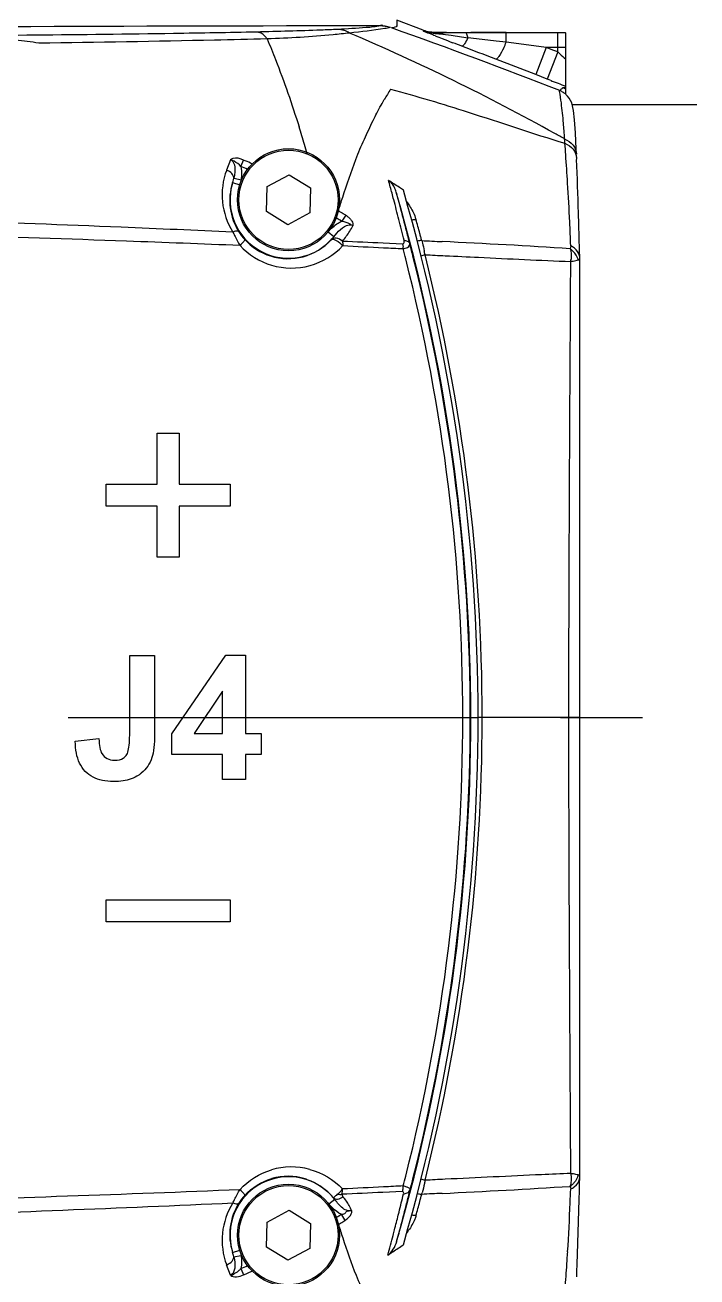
# Model space of a CAD drawing. Header units: millimetres. Extents: x 5828 to 6704, y 123 to 421.
# Drawn here: x 6597.59 to 6600.66, y 354.35 to 360.07 of the extents above; entities that cross this region are included whole.
import ezdxf

# ---------------------------------------------------------------- set-up
doc = ezdxf.new("R2010")
doc.units = ezdxf.units.MM
doc.linetypes.add('CENTER', pattern=[0.6, 0.375, -0.075, 0.075, -0.075])
for name, color, linetype in [('中心线', 7, 'Continuous'), ('外形图', 7, 'Continuous'), ('运动范围', 7, 'Continuous')]:
    doc.layers.add(name, color=color, linetype=linetype)

msp = doc.modelspace()

# ---------------------------------------------------------------- linework, layer by layer
at = {"layer": '中心线', "linetype": 'CENTER', "ltscale": 5}
msp.add_line((6579.7865, 356.908), (6610.777, 356.908), dxfattribs=at)
at = {"layer": '外形图'}
for p, q in [((6599.4091, 360.0502), (6599.2889, 360.0963)), ((6599.4095, 360.0487), (6599.4091, 360.0502)), ((6599.4572, 360.0399), (6599.4569, 360.0413)), ((6599.4569, 360.0413), (6599.4933, 360.0413)), ((6599.4658, 360.0368), (6599.4577, 360.0367)), ((6599.4859, 360.0368), (6599.4658, 360.0368)), ((6599.6028, 360.0372), (6599.5602, 360.0371)), ((6599.6266, 360.0373), (6599.6028, 360.0372)), ((6599.7884, 360.039), (6599.6266, 360.039)), ((6599.7884, 360.0375), (6599.7474, 360.0375)), ((6599.7884, 359.9944), (6599.7884, 360.0375)), ((6600.0234, 360.0375), (6599.7884, 360.0375)), ((6600.0234, 359.9508), (6600.0234, 360.0375)), ((6600.06, 359.7573), (6600.06, 360.038)), ((6599.6521, 360.0097), (6599.613, 360.0141)), ((6599.7416, 359.9996), (6599.6521, 360.0097)), ((6599.7884, 359.9944), (6599.7416, 359.9996)), ((6599.8461, 359.987), (6599.7884, 359.9944)), ((6599.9715, 359.9708), (6599.8461, 359.987)), ((6599.9715, 359.9708), (6599.9235, 359.8465)), ((6600.0234, 359.9708), (6599.9715, 359.9708)), ((6600.0061, 359.9575), (6599.9715, 359.9708)), ((6600.06, 359.9709), (6600.0234, 359.9708)), ((6599.9235, 359.8465), (6599.7406, 359.917)), ((6600.0234, 359.9508), (6599.9754, 359.8264)), ((6600.0234, 359.9508), (6600.0061, 359.9575)), ((6600.0329, 359.9423), (6600.0234, 359.9508)), ((6599.9754, 359.8264), (6599.9235, 359.8465)), ((6599.9898, 359.8208), (6599.9754, 359.8264)), ((6600.66, 359.708), (6600.0874, 359.708)), ((6600.0556, 359.5459), (6600.0551, 359.5524)), ((6600.1094, 359.4834), (6600.1085, 359.5062)), ((6598.5286, 359.4572), (6598.5106, 359.4101)), ((6598.5754, 359.4273), (6598.5845, 359.4476)), ((6598.5845, 359.4476), (6598.5883, 359.4561)), ((6598.6257, 359.4392), (6598.6189, 359.4423)), ((6598.6257, 359.4392), (6598.6189, 359.4423)), ((6598.6958, 359.3349), (6598.7967, 359.3893)), ((6598.7967, 359.3893), (6598.8943, 359.329)), ((6598.5379, 359.3531), (6598.5703, 359.3432)), ((6598.5435, 359.373), (6598.5786, 359.3661)), ((6598.6923, 359.2203), (6598.6958, 359.3349)), ((6598.8943, 359.329), (6598.8909, 359.2144)), ((6598.7899, 359.16), (6598.6923, 359.2203)), ((6598.8909, 359.2144), (6598.7899, 359.16)), ((6599.0289, 359.1824), (6599.0374, 359.177)), ((6599.0546, 359.2042), (6599.0374, 359.177)), ((6599.0002, 359.1055), (6598.974, 359.127)), ((6599.2252, 359.0774), (6599.3144, 359.0732)), ((6599.3474, 359.074), (6599.3435, 359.0897)), ((6600.1244, 357.8216), (6600.1245, 359.0052)), ((6598.1933, 357.9746), (6598.1933, 358.208)), ((6598.1933, 358.208), (6598.2933, 358.208)), ((6598.2933, 358.208), (6598.2933, 357.9746)), ((6597.96, 357.8746), (6597.96, 357.9746)), ((6597.96, 357.9746), (6598.1933, 357.9746)), ((6598.2933, 357.9746), (6598.5266, 357.9746)), ((6598.5266, 357.9746), (6598.5266, 357.8746)), ((6598.1933, 357.8746), (6597.96, 357.8746)), ((6598.1933, 357.6413), (6598.1933, 357.8746)), ((6598.2933, 357.8746), (6598.2933, 357.6413)), ((6598.5266, 357.8746), (6598.2933, 357.8746)), ((6598.2933, 357.6413), (6598.1933, 357.6413)), ((6598.0674, 356.8252), (6598.0674, 357.1913)), ((6598.0674, 357.1913), (6598.1815, 357.1913)), ((6598.1815, 357.1913), (6598.1815, 356.8326)), ((6598.2603, 356.8338), (6598.5062, 357.1936)), ((6598.5062, 357.1936), (6598.5974, 357.1936)), ((6598.5974, 357.1936), (6598.5974, 356.8341)), ((6598.4922, 357.0278), (6598.362, 356.8341)), ((6598.4922, 356.8341), (6598.4922, 357.0278)), ((6600.1243, 356.908), (6599.66, 356.908)), ((6598.2603, 356.7387), (6598.2603, 356.8338)), ((6598.362, 356.8341), (6598.4922, 356.8341)), ((6598.5974, 356.8341), (6598.6677, 356.8341)), ((6598.6677, 356.8341), (6598.6677, 356.7387)), ((6597.8189, 356.7997), (6597.9267, 356.8121)), ((6598.4922, 356.7387), (6598.2603, 356.7387)), ((6598.4922, 356.6246), (6598.4922, 356.7387)), ((6598.5974, 356.7387), (6598.5974, 356.6246)), ((6598.6677, 356.7387), (6598.5974, 356.7387)), ((6598.5974, 356.6246), (6598.4922, 356.6246)), ((6597.96, 355.9746), (6597.96, 356.0746)), ((6597.96, 356.0746), (6598.5266, 356.0746)), ((6598.5266, 356.0746), (6598.5266, 355.9746)), ((6598.5266, 355.9746), (6597.96, 355.9746)), ((6600.1246, 354.8108), (6600.1244, 355.9921)), ((6599.0052, 354.7041), (6598.9783, 354.6835)), ((6599.3144, 354.7413), (6599.2244, 354.7371)), ((6599.3452, 354.7326), (6599.349, 354.7481)), ((6598.6958, 354.6016), (6598.7967, 354.6559)), ((6598.7967, 354.6559), (6598.8943, 354.5956)), ((6599.2951, 354.6337), (6599.2985, 354.6472)), ((6598.6923, 354.487), (6598.6958, 354.6016)), ((6598.8943, 354.5956), (6598.8909, 354.481)), ((6599.0263, 354.6322), (6599.0337, 354.6369)), ((6599.0337, 354.6369), (6599.0511, 354.6093)), ((6599.0412, 354.603), (6599.0511, 354.6093)), ((6598.5379, 354.4628), (6598.5703, 354.4728)), ((6598.7899, 354.4267), (6598.6923, 354.487)), ((6598.8909, 354.481), (6598.7899, 354.4267)), ((6598.5435, 354.4429), (6598.5756, 354.4492)), ((6598.5286, 354.3588), (6598.5106, 354.4059)), ((6598.5754, 354.3886), (6598.5845, 354.3684)), ((6598.5845, 354.3684), (6598.5883, 354.3598))]:
    msp.add_line(p, q, dxfattribs=at)
for points in [[(6600.1085, 359.5062), (6600.1048, 359.5807), (6600.1008, 359.6399), (6600.0961, 359.683), (6600.0874, 359.7178)], [(6600.1245, 355.5835), (6600.1244, 355.8451), (6600.1244, 355.9921)], [(6600.1246, 354.8108), (6600.1246, 355.0666), (6600.1245, 355.3241)]]:
    msp.add_lwpolyline(points, dxfattribs=at)
for centre, radius in [((6598.7933, 359.2746), 0.2333), ((6598.7933, 359.2746), 0.2267), ((6598.7933, 354.5413), 0.2333), ((6598.7933, 354.5413), 0.2267)]:
    msp.add_circle(centre, radius, dxfattribs=at)
for centre, radius, start, end in [((6600.2501, -413.3674), 773.4377, 90.0771909, 90.3288433), ((6595.1701, 350.8795), 9.954, 60.90479, 66.92066), ((6599.2082, 359.9005), 0.169, 72.4278, 80.66), ((6591.033, 336.8054), 24.6684, 68.60257, 70.50713), ((6599.4572, 360.1752), 0.134, 248.9674, 254.9087), ((6599.4578, 360.1702), 0.1335, 249.1352, 257.4734), ((6599.4569, 360.175), 0.1337, 254.9997, 269.9997), ((6599.4577, 360.1704), 0.1337, 257.4976, 269.9834), ((6604.9466, 374.0588), 15.068, 248.66127, 248.79164), ((6599.1333, 357.0206), 3.0313, 82.3553, 83.333), ((6598.8806, 355.144), 4.9248, 81.4479, 82.3453), ((6599.78, 308.6252), 51.4123, 90.03632, 90.17095), ((6607.9876, 381.8944), 23.4729, 248.7906, 248.91837), ((6599.1286, 360.2844), 0.7207, 334.0902, 336.275), ((6604.7566, 365.1945), 7.0639, 228.03318, 228.32781), ((6607.2495, 378.6366), 20.1677, 248.9021, 249.11549), ((6600.2158, 359.1573), 1.1406, 146.9329, 149.7102), ((6600.0009, 359.7645), 0.0313, 16.8503, 18.3236), ((6599.9965, 359.6806), 0.0997, 60.2424, 68.6006), ((6599.9963, 359.6802), 0.1002, 50.3137, 60.2285), ((6597.3124, 359.3956), 2.7472, 4.0688, 4.7748), ((6593.494, 357.9372), 5.6022, 16.4858, 17.3473), ((6595.1749, 350.8887), 9.9436, 60.60791, 60.90342), ((6597.0586, 359.3775), 3.0016, 3.3408, 4.0704), ((6593.2613, 357.868), 5.845, 16.05638, 16.48894), ((6584.9288, 358.3993), 15.1701, 4.08672, 4.28503), ((6597.2042, 356.3626), 3.389, 65.3273, 65.8947), ((6586.858, 358.5288), 13.2365, 3.56165, 4.12252), ((6600.0445, 359.4616), 0.0658, 358.093, 3.7326), ((6598.8065, 359.297), 0.3167, 159.0841, 212.4699), ((6597.212, 356.3865), 3.3325, 65.2761, 65.8503), ((6598.7906, 359.2705), 0.2659, 161.9064, 212.5426), ((6598.7933, 359.2746), 0.2672, 162.9223, 320.7382), ((6598.1432, 359.4765), 0.4134, 342.638, 343.5996), ((6598.1894, 359.4631), 0.3654, 343.5701, 345.7299), ((6590.6808, 356.9975), 8.89, 15.03992, 15.43381), ((6595.3826, 353.4724), 7.0472, 56.22694, 56.71352), ((6589.6525, 358.7002), 10.4368, 2.59616, 3.57552), ((6590.6785, 356.9969), 8.8924, 14.84373, 15.03995), ((6590.6655, 356.9935), 8.9058, 14.23878, 14.84356), ((6590.4793, 356.8833), 9.1347, 15.05343, 15.40075), ((6590.9933, 356.908), 8.6333, 343.88889, 16.14909), ((6595.4684, 353.6009), 6.8926, 56.04613, 56.22609), ((6590.9933, 356.908), 8.6667, 343.85281, 16.14719), ((6590.4878, 356.8856), 9.1259, 14.8936, 15.0534), ((6590.4909, 356.8864), 9.1227, 14.38461, 14.89358), ((6595.6622, 353.8329), 6.3529, 57.72484, 57.84331), ((6590.6433, 356.9878), 8.9288, 13.61434, 14.23887), ((6592.1033, 357.1501), 7.5517, 15.37859, 15.63064), ((6590.3868, 358.7344), 9.7017, 1.94489, 2.59065), ((6598.7806, 359.2643), 0.2541, 212.5619, 222.4214), ((6598.7917, 359.2698), 0.2655, 317.9881, 321.7648), ((6598.8008, 359.3018), 0.3217, 317.8769, 327.9154), ((6598.802, 359.301), 0.3202, 327.9258, 333.0492), ((6590.4903, 356.8863), 9.1233, 13.97596, 14.38463), ((6590.5096, 356.7079), 9.2057, 15.1926, 15.40138), ((6591.8781, 357.0807), 7.7873, 15.06211, 15.18438), ((6591.3928, 356.9501), 8.2899, 14.94328, 15.06208), ((6599.2225, 359.0503), 0.0949, 0.5004, 5.2177), ((6591.0745, 356.9161), 8.515, 14.19372, 14.52132), ((6590.9942, 356.9057), 8.63, 14.12039, 14.55145), ((6597.7359, 321.8048), 37.32, 86.39707, 87.29813), ((6600.0089, 358.9564), 0.1191, 48.9605, 52.6107), ((6598.7913, 359.2708), 0.2656, 252.4322, 285.027), ((6591.0092, 356.9061), 8.5807, 0.01232, 14.15133), ((6590.9706, 356.9033), 8.6536, 0.03106, 14.09796), ((6599.0122, 360.5707), 1.5995, 283.9939, 284.6686), ((6598.4887, 358.8443), 0.9457, 11.4564, 11.9917), ((6598.4626, 358.839), 0.9723, 10.9269, 11.4565), ((6590.9695, 356.9062), 8.709, 0.01176, 14.0695), ((6599.9011, 359.0181), 0.184, 351.9227, 354.7583), ((6598.8064, 359.28), 0.3177, 253.3907, 285.5664), ((6591.0093, 356.9098), 8.5805, 345.84846, 359.98774), ((6590.97, 356.9127), 8.6541, 345.90231, 359.9685), ((6590.9695, 356.9098), 8.709, 345.93049, 359.98823), ((6598.0102, 356.7881), 0.1739, 304.5206, 309.288), ((6598.8064, 354.5359), 0.3177, 74.7125, 106.743), ((6598.7914, 354.5453), 0.2654, 72.9323, 106.2897), ((6591.075, 356.8998), 8.5144, 345.4907, 345.80601), ((6600.4894, 356.8046), 2.0221, 258.4163, 258.6043), ((6600.0756, 354.8086), 0.0491, 355.759, 2.4228), ((6598.7933, 354.5413), 0.2672, 37.544, 197.0777), ((6598.7912, 354.5437), 0.267, 71.1392, 73.0098), ((6599.2094, 354.7675), 0.1085, 354.8051, 359.5154), ((6590.9877, 356.9117), 8.6367, 345.49206, 345.88032), ((6599.0122, 353.2451), 1.5996, 75.3315, 76.0061), ((6597.7263, 392.1888), 37.498, 272.70378, 273.60073), ((6599.9663, 354.7937), 0.1185, 345.9193, 349.6687), ((6600.0107, 354.8574), 0.1164, 307.3011, 311.0384), ((6598.7806, 354.5516), 0.2541, 137.5788, 147.4379), ((6590.6678, 356.8129), 8.8983, 345.91353, 346.46573), ((6590.4916, 356.9294), 9.1221, 345.65386, 346.06526), ((6591.3138, 356.8877), 8.3718, 344.59048, 345.05157), ((6598.8328, 354.8881), 0.5915, 344.318, 345.0324), ((6590.4242, 355.079), 9.6643, 357.69257, 358.06264), ((6598.8065, 354.5189), 0.3167, 147.53, 200.916), ((6598.7906, 354.5454), 0.2659, 147.4573, 198.0936), ((6590.4866, 356.9306), 9.1272, 345.14372, 345.6538), ((6591.7667, 356.7612), 7.9016, 344.3607, 344.60174), ((6589.5311, 355.1201), 10.5583, 356.44498, 357.66464), ((6590.6879, 356.8078), 8.8775, 345.37066, 345.82443), ((6590.4866, 356.9306), 9.1273, 344.63507, 345.14381), ((6590.7162, 356.8004), 8.8482, 344.59742, 345.20376), ((6590.7053, 356.8033), 8.8596, 345.20367, 345.37055), ((6599.068, 354.752), 0.3327, 322.9235, 325.5396), ((6595.3942, 360.3261), 7.0261, 303.4827, 303.71515), ((6595.4596, 360.2282), 6.9084, 303.71508, 303.95372), ((6598.1751, 354.349), 0.3802, 14.3023, 17.4236), ((6595.3512, 360.3911), 7.104, 303.25331, 303.48286), ((6587.5248, 355.2432), 12.5684, 356.13254, 356.45222), ((6597.2084, 357.439), 3.3426, 294.1395, 294.7118), ((6597.199, 357.4648), 3.4017, 294.1056, 294.9644), ((6584.2148, 355.4675), 15.886, 355.72651, 356.13066), ((6600.0447, 354.3548), 0.0657, 356.2779, 1.9177)]:
    msp.add_arc(centre, radius, start, end, dxfattribs=at)
msp.add_ellipse((6599.6266, 360.0413), major_axis=(0.1333, 0), ratio=0.017455, start_param=3.141593, end_param=4.712389, dxfattribs=at)
for points, knots in [([(6599.2889, 360.0963), (6599.2887, 360.0908), (6599.2872, 360.0825), (6599.2909, 360.0633), (6599.273, 360.0616), (6599.2646, 360.0598)], [0, 0, 0, 0, 0.318431, 0.504963, 1, 1, 1, 1]), ([(6598.6475, 360.0414), (6598.521, 360.0384), (6597.9738, 360.0289), (6597.4265, 360.0247), (6597.0056, 360.0217)], [0, 0, 0, 0, 0.231065, 1, 1, 1, 1]), ([(6599.0189, 360.0533), (6598.9931, 360.0521), (6598.8693, 360.047), (6598.7455, 360.0437), (6598.6475, 360.0414)], [0, 0, 0, 0, 0.208574, 1, 1, 1, 1]), ([(6598.6958, 360.0102), (6598.6926, 360.0148), (6598.6804, 360.0299), (6598.6614, 360.0409), (6598.6475, 360.0414)], [0, 0, 0, 0, 0.2883, 1, 1, 1, 1]), ([(6599.0721, 360.0368), (6599.047, 360.034), (6598.922, 360.0204), (6598.7963, 360.0132), (6598.6958, 360.0102)], [0, 0, 0, 0, 0.200747, 1, 1, 1, 1]), ([(6599.2138, 360.0695), (6599.1921, 360.0652), (6599.127, 360.0592), (6599.062, 360.0553), (6599.0189, 360.0533)], [0, 0, 0, 0, 0.33966, 1, 1, 1, 1]), ([(6599.2591, 360.0618), (6599.2505, 360.06), (6599.1886, 360.0491), (6599.1259, 360.0428), (6599.0721, 360.0368)], [0, 0, 0, 0, 0.139138, 1, 1, 1, 1]), ([(6599.2231, 360.0736), (6599.2222, 360.0733), (6599.2173, 360.0715), (6599.2122, 360.0703), (6599.2081, 360.0695)], [0, 0, 0, 0, 0.193763, 1, 1, 1, 1]), ([(6599.4102, 360.0454), (6599.4101, 360.046), (6599.4099, 360.0471), (6599.4096, 360.0482), (6599.4095, 360.0487)], [0, 0, 0, 0, 0.499643, 1, 1, 1, 1]), ([(6599.4231, 360.0398), (6599.4198, 360.0412), (6599.4166, 360.0437), (6599.4104, 360.0443), (6599.4102, 360.0454)], [0, 0, 0, 0, 0.749363, 1, 1, 1, 1]), ([(6599.4636, 360.0238), (6599.4599, 360.0253), (6599.4464, 360.0306), (6599.4329, 360.0359), (6599.4231, 360.0398)], [0, 0, 0, 0, 0.273787, 1, 1, 1, 1]), ([(6599.4853, 360.0314), (6599.4815, 360.0318), (6599.4751, 360.0325), (6599.4652, 360.034), (6599.4602, 360.0336), (6599.4532, 360.0366), (6599.4567, 360.0367), (6599.4577, 360.0367)], [0, 0, 0, 0, 0.33185, 0.579703, 0.83015, 0.912123, 1, 1, 1, 1]), ([(6599.4577, 360.0367), (6599.4576, 360.0372), (6599.4575, 360.0383), (6599.4573, 360.0394), (6599.4572, 360.0399)], [0, 0, 0, 0, 0.498647, 1, 1, 1, 1]), ([(6599.613, 360.0141), (6599.6119, 360.0198), (6599.6104, 360.0273), (6599.6056, 360.037), (6599.6028, 360.0372)], [0, 0, 0, 0, 0.675318, 1, 1, 1, 1]), ([(6600.0584, 360.0381), (6600.057, 360.0381), (6600.0453, 360.0371), (6600.0337, 360.0375), (6600.0234, 360.0375)], [0, 0, 0, 0, 0.119501, 1, 1, 1, 1]), ([(6600.0584, 360.0381), (6600.0584, 360.0386), (6600.0602, 360.0379), (6600.06, 360.0388), (6600.06, 360.039)], [0, 0, 0, 0, 0.787277, 1, 1, 1, 1]), ([(6598.6958, 360.0102), (6598.6154, 360.0079), (6598.2675, 359.9993), (6597.9194, 359.9936), (6597.6519, 359.9903)], [0, 0, 0, 0, 0.231172, 1, 1, 1, 1]), ([(6598.6958, 360.0102), (6598.709, 359.9788), (6598.7624, 359.8464), (6598.8091, 359.7113), (6598.8415, 359.6076)], [0, 0, 0, 0, 0.238575, 1, 1, 1, 1]), ([(6599.587, 359.9767), (6599.5868, 359.9766), (6599.5863, 359.9765), (6599.5859, 359.9766), (6599.5857, 359.9766)], [0, 0, 0, 0, 0.526632, 1, 1, 1, 1]), ([(6599.613, 360.0141), (6599.6082, 360.0049), (6599.6007, 359.9928), (6599.5918, 359.978), (6599.587, 359.9767)], [0, 0, 0, 0, 0.673414, 1, 1, 1, 1]), ([(6599.7769, 359.9694), (6599.7702, 359.9558), (6599.7607, 359.9378), (6599.7488, 359.9214), (6599.7427, 359.9164), (6599.7406, 359.917)], [0, 0, 0, 0, 0.700886, 0.902582, 1, 1, 1, 1]), ([(6600.0474, 359.7874), (6600.0478, 359.7879), (6600.0519, 359.7899), (6600.0563, 359.7889), (6600.06, 359.7884)], [0, 0, 0, 0, 0.137753, 1, 1, 1, 1]), ([(6599.1798, 359.6371), (6599.184, 359.6455), (6599.2002, 359.6777), (6599.2174, 359.7095), (6599.2309, 359.7326)], [0, 0, 0, 0, 0.258673, 1, 1, 1, 1]), ([(6600.0317, 359.7702), (6600.0316, 359.7708), (6600.0313, 359.7719), (6600.031, 359.773), (6600.0308, 359.7735)], [0, 0, 0, 0, 0.539191, 1, 1, 1, 1]), ([(6600.05, 359.6243), (6600.0474, 359.6553), (6600.042, 359.704), (6600.0359, 359.7528), (6600.0317, 359.7702)], [0, 0, 0, 0, 0.634959, 1, 1, 1, 1]), ([(6600.0329, 359.7734), (6600.0333, 359.7751), (6600.0368, 359.7764), (6600.0382, 359.7804), (6600.0421, 359.7822), (6600.0446, 359.7837), (6600.0458, 359.7852)], [0, 0, 0, 0, 0.290629, 0.520377, 0.677639, 1, 1, 1, 1]), ([(6600.0458, 359.7852), (6600.046, 359.7856), (6600.0466, 359.7863), (6600.0472, 359.7871), (6600.0474, 359.7874)], [0, 0, 0, 0, 0.491542, 1, 1, 1, 1]), ([(6599.1007, 359.4589), (6599.1123, 359.4903), (6599.1393, 359.5495), (6599.1661, 359.6087), (6599.1798, 359.6371)], [0, 0, 0, 0, 0.514694, 1, 1, 1, 1]), ([(6600.0551, 359.5524), (6600.0699, 359.5464), (6600.0966, 359.5284), (6600.1088, 359.4979), (6600.1094, 359.4834)], [0, 0, 0, 0, 0.524749, 1, 1, 1, 1]), ([(6600.0565, 359.5327), (6600.0709, 359.5268), (6600.0968, 359.5094), (6600.1092, 359.48), (6600.1101, 359.4659)], [0, 0, 0, 0, 0.524774, 1, 1, 1, 1]), ([(6598.5286, 359.4572), (6598.5337, 359.455), (6598.5494, 359.4381), (6598.5494, 359.4142), (6598.5479, 359.3983)], [0, 0, 0, 0, 0.255821, 1, 1, 1, 1]), ([(6599.0216, 359.225), (6599.0278, 359.2456), (6599.0524, 359.3241), (6599.08, 359.4017), (6599.1007, 359.4589)], [0, 0, 0, 0, 0.26063, 1, 1, 1, 1]), ([(6600.1211, 359.1272), (6600.1203, 359.1565), (6600.117, 359.2673), (6600.1135, 359.378), (6600.1102, 359.4594)], [0, 0, 0, 0, 0.264483, 1, 1, 1, 1]), ([(6598.5392, 359.3871), (6598.5378, 359.3896), (6598.5304, 359.3995), (6598.5195, 359.4065), (6598.5106, 359.4101)], [0, 0, 0, 0, 0.229046, 1, 1, 1, 1]), ([(6599.3334, 359.2646), (6599.3376, 359.259), (6599.3532, 359.237), (6599.3662, 359.213), (6599.3728, 359.1942)], [0, 0, 0, 0, 0.260247, 1, 1, 1, 1]), ([(6598.5393, 359.127), (6598.3689, 359.1344), (6597.6759, 359.1643), (6596.9828, 359.1896), (6596.46, 359.2043)], [0, 0, 0, 0, 0.245887, 1, 1, 1, 1]), ([(6599.0002, 359.1055), (6599.0096, 359.1171), (6599.0291, 359.1386), (6599.055, 359.1585), (6599.0698, 359.1599)], [0, 0, 0, 0, 0.49976, 1, 1, 1, 1]), ([(6599.0785, 359.183), (6599.0802, 359.1809), (6599.0858, 359.1731), (6599.0889, 359.1627), (6599.0875, 359.1558)], [0, 0, 0, 0, 0.277638, 1, 1, 1, 1]), ([(6598.5717, 359.0652), (6598.3988, 359.0724), (6597.6949, 359.0991), (6596.9909, 359.1209), (6596.4598, 359.1367)], [0, 0, 0, 0, 0.245715, 1, 1, 1, 1]), ([(6598.5665, 359.1275), (6598.5656, 359.1288), (6598.5569, 359.1338), (6598.5466, 359.1298), (6598.5393, 359.127)], [0, 0, 0, 0, 0.162275, 1, 1, 1, 1]), ([(6598.5393, 359.127), (6598.5416, 359.1219), (6598.5516, 359.1009), (6598.5626, 359.0804), (6598.5717, 359.0652)], [0, 0, 0, 0, 0.239477, 1, 1, 1, 1]), ([(6598.593, 359.0929), (6598.5937, 359.092), (6598.5917, 359.0879), (6598.5854, 359.0791), (6598.5776, 359.071), (6598.5717, 359.0652)], [0, 0, 0, 0, 0.094463, 0.303237, 1, 1, 1, 1]), ([(6599.0394, 359.086), (6599.0313, 359.0924), (6599.0149, 359.1014), (6598.9943, 359.0977), (6598.9889, 359.0921)], [0, 0, 0, 0, 0.570435, 1, 1, 1, 1]), ([(6598.9889, 359.0921), (6598.9942, 359.0972), (6599.0192, 359.0859), (6599.0325, 359.0744), (6599.0414, 359.0648)], [0, 0, 0, 0, 0.356762, 1, 1, 1, 1]), ([(6599.3144, 359.0732), (6599.3166, 359.0731), (6599.3213, 359.075), (6599.322, 359.0796), (6599.3221, 359.0817)], [0, 0, 0, 0, 0.51177, 1, 1, 1, 1]), ([(6599.3174, 359.0511), (6599.3206, 359.0517), (6599.3304, 359.0539), (6599.341, 359.058), (6599.3451, 359.0637)], [0, 0, 0, 0, 0.314238, 1, 1, 1, 1]), ([(6599.3212, 359.0895), (6599.3234, 359.0893), (6599.331, 359.0882), (6599.3387, 359.0852), (6599.3427, 359.0814)], [0, 0, 0, 0, 0.286229, 1, 1, 1, 1]), ([(6599.4023, 359.0877), (6599.4033, 359.0841), (6599.4075, 359.0686), (6599.4112, 359.0529), (6599.4137, 359.0408)], [0, 0, 0, 0, 0.233134, 1, 1, 1, 1]), ([(6600.0812, 359.0511), (6600.0822, 359.0473), (6600.0854, 359.0309), (6600.0855, 359.0139), (6600.0844, 359.0012)], [0, 0, 0, 0, 0.236075, 1, 1, 1, 1]), ([(6600.1245, 359.0053), (6600.125, 359.0168), (6600.1162, 359.0424), (6600.095, 359.0578), (6600.0829, 359.0637)], [0, 0, 0, 0, 0.461408, 1, 1, 1, 1]), ([(6600.1177, 358.9993), (6600.1166, 359.0036), (6600.1101, 359.0214), (6600.0979, 359.0369), (6600.0871, 359.0463)], [0, 0, 0, 0, 0.238685, 1, 1, 1, 1]), ([(6599.5094, 359.0188), (6599.5602, 359.0164), (6599.7515, 359.0073), (6599.9427, 358.9979), (6600.0833, 358.9922)], [0, 0, 0, 0, 0.265407, 1, 1, 1, 1]), ([(6600.0747, 356.908), (6600.0747, 357.0826), (6600.0758, 357.7774), (6600.0805, 358.4721), (6600.0833, 358.9922)], [0, 0, 0, 0, 0.251354, 1, 1, 1, 1]), ([(6600.0833, 358.9922), (6600.087, 358.993), (6600.0985, 358.9953), (6600.1099, 358.9976), (6600.1177, 358.9993)], [0, 0, 0, 0, 0.319257, 1, 1, 1, 1]), ([(6600.1177, 358.9992), (6600.1188, 358.9995), (6600.1219, 359), (6600.1249, 359.0033), (6600.1245, 359.0053)], [0, 0, 0, 0, 0.36321, 1, 1, 1, 1]), ([(6600.0834, 354.8237), (6600.0824, 354.9961), (6600.0784, 355.6908), (6600.0747, 356.3856), (6600.0747, 356.908)], [0, 0, 0, 0, 0.248102, 1, 1, 1, 1]), ([(6600.0834, 354.8237), (6600.0387, 354.8219), (6599.8473, 354.8135), (6599.656, 354.8042), (6599.5093, 354.7971)], [0, 0, 0, 0, 0.233672, 1, 1, 1, 1]), ([(6600.0834, 354.8237), (6600.084, 354.8193), (6600.0858, 354.8022), (6600.0852, 354.7849), (6600.0829, 354.7724)], [0, 0, 0, 0, 0.262675, 1, 1, 1, 1]), ([(6600.1178, 354.8167), (6600.1142, 354.8033), (6600.1043, 354.7862), (6600.0909, 354.7729), (6600.0872, 354.7696)], [0, 0, 0, 0, 0.736596, 1, 1, 1, 1]), ([(6600.1178, 354.8167), (6600.1161, 354.8171), (6600.1068, 354.819), (6600.0975, 354.8209), (6600.0899, 354.8224)], [0, 0, 0, 0, 0.182826, 1, 1, 1, 1]), ([(6600.1246, 354.8107), (6600.125, 354.8127), (6600.122, 354.8159), (6600.1189, 354.8164), (6600.1178, 354.8167)], [0, 0, 0, 0, 0.636976, 1, 1, 1, 1]), ([(6599.3381, 354.7599), (6599.3367, 354.7605), (6599.33, 354.7629), (6599.3232, 354.765), (6599.3179, 354.7666)], [0, 0, 0, 0, 0.215135, 1, 1, 1, 1]), ([(6599.3491, 354.7485), (6599.3493, 354.7494), (6599.3485, 354.7553), (6599.3424, 354.7583), (6599.3381, 354.7599)], [0, 0, 0, 0, 0.173077, 1, 1, 1, 1]), ([(6599.4173, 354.7926), (6599.4163, 354.7876), (6599.4124, 354.7684), (6599.408, 354.7493), (6599.4043, 354.7353)], [0, 0, 0, 0, 0.260465, 1, 1, 1, 1]), ([(6600.083, 354.7523), (6600.0888, 354.7551), (6600.1084, 354.7667), (6600.1233, 354.7886), (6600.1245, 354.805)], [0, 0, 0, 0, 0.283921, 1, 1, 1, 1]), ([(6596.4598, 354.6792), (6596.6376, 354.6845), (6597.3417, 354.7058), (6598.0457, 354.7287), (6598.5717, 354.7507)], [0, 0, 0, 0, 0.252512, 1, 1, 1, 1]), ([(6598.5393, 354.689), (6598.5416, 354.694), (6598.5516, 354.715), (6598.5626, 354.7356), (6598.5717, 354.7507)], [0, 0, 0, 0, 0.239476, 1, 1, 1, 1]), ([(6598.5717, 354.7507), (6598.5776, 354.745), (6598.5854, 354.7368), (6598.5917, 354.728), (6598.5937, 354.724), (6598.593, 354.7231)], [0, 0, 0, 0, 0.696763, 0.905537, 1, 1, 1, 1]), ([(6598.9981, 354.7134), (6598.9979, 354.714), (6599.0016, 354.7142), (6599.0035, 354.7183), (6599.01, 354.7229), (6599.015, 354.7259), (6599.0175, 354.7284)], [0, 0, 0, 0, 0.076805, 0.270165, 0.582423, 1, 1, 1, 1]), ([(6598.9981, 354.7134), (6599.0027, 354.7082), (6599.0206, 354.7039), (6599.0352, 354.7122), (6599.042, 354.7179)], [0, 0, 0, 0, 0.435425, 1, 1, 1, 1]), ([(6599.3189, 354.7304), (6599.3195, 354.7327), (6599.3206, 354.7372), (6599.3165, 354.7414), (6599.3144, 354.7413)], [0, 0, 0, 0, 0.523907, 1, 1, 1, 1]), ([(6599.3189, 354.7304), (6599.3215, 354.7307), (6599.3303, 354.732), (6599.3391, 354.7354), (6599.3437, 354.7398)], [0, 0, 0, 0, 0.286671, 1, 1, 1, 1]), ([(6600.1104, 354.357), (6600.1114, 354.3839), (6600.1157, 354.4998), (6600.1191, 354.6158), (6600.1217, 354.7048)], [0, 0, 0, 0, 0.231827, 1, 1, 1, 1]), ([(6596.46, 354.6116), (6596.6349, 354.6165), (6597.3282, 354.6375), (6598.0212, 354.6664), (6598.5393, 354.689)], [0, 0, 0, 0, 0.252387, 1, 1, 1, 1]), ([(6598.5393, 354.689), (6598.5423, 354.6878), (6598.5505, 354.6852), (6598.563, 354.6835), (6598.5665, 354.6884)], [0, 0, 0, 0, 0.353272, 1, 1, 1, 1]), ([(6599.0819, 354.655), (6599.0768, 354.652), (6599.0511, 354.6523), (6599.0339, 354.6708), (6599.0223, 354.6835)], [0, 0, 0, 0, 0.256252, 1, 1, 1, 1]), ([(6599.0337, 354.6369), (6599.0394, 354.6376), (6599.052, 354.6376), (6599.0572, 354.6496), (6599.0619, 354.6519)], [0, 0, 0, 0, 0.524914, 1, 1, 1, 1]), ([(6599.0217, 354.5907), (6599.0279, 354.5702), (6599.0525, 354.4919), (6599.0798, 354.4144), (6599.1022, 354.358)], [0, 0, 0, 0, 0.260834, 1, 1, 1, 1]), ([(6599.3758, 354.6311), (6599.3741, 354.6254), (6599.3658, 354.6016), (6599.3531, 354.5795), (6599.3423, 354.5637)], [0, 0, 0, 0, 0.238487, 1, 1, 1, 1]), ([(6598.5106, 354.4059), (6598.5137, 354.4071), (6598.5248, 354.4125), (6598.5347, 354.421), (6598.5392, 354.4288)], [0, 0, 0, 0, 0.268392, 1, 1, 1, 1]), ([(6598.5435, 354.4429), (6598.5478, 354.4258), (6598.551, 354.4016), (6598.545, 354.3783), (6598.5423, 354.3729)], [0, 0, 0, 0, 0.747151, 1, 1, 1, 1]), ([(6598.5286, 354.3588), (6598.5347, 354.3515), (6598.5592, 354.3496), (6598.5782, 354.3553), (6598.5883, 354.3598)], [0, 0, 0, 0, 0.4621, 1, 1, 1, 1]), ([(6598.5289, 354.3588), (6598.5309, 354.3549), (6598.5432, 354.3654), (6598.5535, 354.3697), (6598.5657, 354.3784), (6598.5723, 354.3849), (6598.5753, 354.3885)], [0, 0, 0, 0, 0.237757, 0.49708, 0.747226, 1, 1, 1, 1]), ([(6599.1022, 354.358), (6599.1089, 354.3424), (6599.1343, 354.2825), (6599.1598, 354.2226), (6599.1798, 354.1789)], [0, 0, 0, 0, 0.260561, 1, 1, 1, 1])]:
    msp.add_open_spline(points, degree=3, knots=knots, dxfattribs=at)
for points in [[(6599.0721, 360.0368), (6599.0565, 360.0468), (6599.0375, 360.053), (6599.0189, 360.0533)], [(6599.2593, 360.0616), (6599.2434, 360.0669), (6599.2266, 360.0697), (6599.2099, 360.0696)], [(6599.2357, 360.0673), (6599.2271, 360.0686), (6599.2185, 360.0694), (6599.2099, 360.0696)], [(6599.5602, 360.0371), (6599.5354, 360.037), (6599.5106, 360.0369), (6599.4859, 360.0368)], [(6597.6519, 359.9903), (6597.617, 359.9961), (6597.5819, 360.0005), (6597.5468, 360.0041)], [(6599.5857, 359.9766), (6599.5719, 359.9819), (6599.5582, 359.9872), (6599.5444, 359.9925)], [(6599.7406, 359.917), (6599.689, 359.9369), (6599.6373, 359.9568), (6599.5857, 359.9766)], [(6599.26, 359.7797), (6599.379, 359.7484), (6599.497, 359.7128), (6599.6142, 359.6753)], [(6600.0474, 359.7874), (6600.0517, 359.7858), (6600.0561, 359.784), (6600.0597, 359.7811)], [(6600.0874, 359.7178), (6600.0815, 359.7324), (6600.0719, 359.7461), (6600.06, 359.7565)], [(6599.6142, 359.6753), (6599.7617, 359.6281), (6599.9083, 359.5779), (6600.0564, 359.5327)], [(6600.0565, 359.5328), (6600.0562, 359.5371), (6600.0559, 359.5415), (6600.0556, 359.5459)], [(6598.5381, 359.463), (6598.5346, 359.4618), (6598.5312, 359.4599), (6598.5286, 359.4572)], [(6598.5447, 359.4505), (6598.5396, 359.4533), (6598.5343, 359.4561), (6598.5286, 359.4572)], [(6598.5883, 359.4561), (6598.5729, 359.463), (6598.5542, 359.4683), (6598.5381, 359.463)], [(6598.5754, 359.4273), (6598.5668, 359.4369), (6598.556, 359.4444), (6598.5447, 359.4505)], [(6598.5479, 359.3983), (6598.5471, 359.3898), (6598.5456, 359.3813), (6598.5435, 359.373)], [(6598.5754, 359.4273), (6598.5785, 359.4144), (6598.5791, 359.4008), (6598.5784, 359.3875)], [(6598.5435, 359.373), (6598.5434, 359.3779), (6598.5417, 359.3829), (6598.5392, 359.3871)], [(6598.5784, 359.3875), (6598.5779, 359.3781), (6598.5768, 359.3687), (6598.575, 359.3595)], [(6599.2653, 359.3495), (6599.261, 359.3548), (6599.2559, 359.3596), (6599.2502, 359.3633)], [(6599.2773, 359.3312), (6599.2739, 359.3377), (6599.27, 359.3439), (6599.2653, 359.3495)], [(6599.286, 359.3092), (6599.2838, 359.3168), (6599.2809, 359.3242), (6599.2773, 359.3312)], [(6599.0216, 359.225), (6599.0289, 359.2204), (6599.0362, 359.2158), (6599.0435, 359.2112)], [(6598.974, 359.127), (6598.987, 359.1429), (6599.0027, 359.1572), (6599.0202, 359.1681)], [(6599.0119, 359.1931), (6599.0175, 359.1895), (6599.0232, 359.186), (6599.0289, 359.1824)], [(6599.0202, 359.1681), (6599.0257, 359.1715), (6599.0314, 359.1745), (6599.0374, 359.177)], [(6599.0374, 359.177), (6599.0498, 359.1753), (6599.0621, 359.1711), (6599.073, 359.165)], [(6599.0546, 359.2042), (6599.0591, 359.2013), (6599.0635, 359.1982), (6599.0675, 359.1946)], [(6599.0675, 359.1946), (6599.0715, 359.1911), (6599.0752, 359.1872), (6599.0785, 359.183)], [(6599.0698, 359.1599), (6599.0758, 359.1604), (6599.0825, 359.1593), (6599.0875, 359.1558)], [(6599.073, 359.165), (6599.0779, 359.1622), (6599.0826, 359.1589), (6599.0875, 359.1558)], [(6599.3561, 359.1829), (6599.3624, 359.1847), (6599.3692, 359.1856), (6599.3757, 359.1849)], [(6599.3728, 359.1942), (6599.3739, 359.1911), (6599.3749, 359.188), (6599.3758, 359.1848)], [(6600.1245, 359.0052), (6600.1234, 359.0459), (6600.1223, 359.0866), (6600.1211, 359.1272)], [(6598.5717, 359.0652), (6598.6099, 359.0236), (6598.6615, 358.9918), (6598.7156, 358.9756)], [(6598.593, 359.0929), (6598.6245, 359.0584), (6598.6666, 359.0317), (6598.7111, 359.0176)], [(6598.8602, 359.0143), (6598.9086, 359.0273), (6598.955, 359.0552), (6598.9889, 359.0921)], [(6598.8916, 358.974), (6598.9479, 358.9896), (6599.0017, 359.022), (6599.0414, 359.0648)], [(6599.0394, 359.086), (6599.1013, 359.0832), (6599.1632, 359.0803), (6599.2252, 359.0774)], [(6599.0394, 359.086), (6599.0409, 359.0791), (6599.0415, 359.0719), (6599.0414, 359.0648)], [(6599.0414, 359.0648), (6599.1036, 359.0617), (6599.1657, 359.0586), (6599.2279, 359.0555)], [(6599.2279, 359.0555), (6599.2577, 359.054), (6599.2876, 359.0526), (6599.3174, 359.0511)], [(6599.3144, 359.0732), (6599.3158, 359.0685), (6599.3166, 359.0637), (6599.317, 359.0589)], [(6599.3221, 359.0817), (6599.3222, 359.0843), (6599.3218, 359.0869), (6599.3212, 359.0895)], [(6599.3427, 359.0814), (6599.3448, 359.0794), (6599.3466, 359.0768), (6599.3474, 359.074)], [(6599.3451, 359.0637), (6599.3472, 359.0665), (6599.3482, 359.0705), (6599.3474, 359.0739)], [(6599.4023, 359.0877), (6599.3955, 359.0884), (6599.3885, 359.0875), (6599.382, 359.0855)], [(6599.4023, 359.0877), (6599.4333, 359.0863), (6599.4642, 359.0849), (6599.4952, 359.0834)], [(6600.0829, 359.0637), (6600.083, 359.0595), (6600.0828, 359.055), (6600.0812, 359.0511)], [(6599.4173, 359.0233), (6599.448, 359.0218), (6599.4787, 359.0203), (6599.5094, 359.0188)], [(6600.1243, 356.908), (6600.1243, 357.2125), (6600.1244, 357.5171), (6600.1244, 357.8217)], [(6600.1244, 355.9921), (6600.1244, 356.2974), (6600.1243, 356.6027), (6600.1243, 356.908)], [(6598.0663, 356.7919), (6598.067, 356.8019), (6598.0674, 356.813), (6598.0674, 356.8252)], [(6598.1815, 356.8326), (6598.1815, 356.7854), (6598.1772, 356.7495), (6598.1689, 356.7244)], [(6597.8383, 356.6999), (6597.8254, 356.727), (6597.8189, 356.7602), (6597.8189, 356.7997)], [(6597.9267, 356.8121), (6597.9279, 356.7796), (6597.9325, 356.7564), (6597.9408, 356.7431)], [(6598.0515, 356.7345), (6598.0592, 356.7452), (6598.0642, 356.7643), (6598.0663, 356.7919)], [(6597.8645, 356.6617), (6597.854, 356.6727), (6597.8452, 356.6854), (6597.8383, 356.6999)], [(6597.9408, 356.7431), (6597.9534, 356.7228), (6597.972, 356.7128), (6597.9975, 356.7128)], [(6597.9975, 356.7128), (6598.0145, 356.7128), (6598.0281, 356.7159), (6598.0384, 356.7223)], [(6598.0384, 356.7223), (6598.0436, 356.7255), (6598.0479, 356.7296), (6598.0515, 356.7345)], [(6598.1689, 356.7244), (6598.1594, 356.6957), (6598.1432, 356.6723), (6598.1203, 356.6535)], [(6597.9002, 356.635), (6597.8867, 356.6421), (6597.8749, 356.651), (6597.8645, 356.6617)], [(6598.1087, 356.6448), (6598.0985, 356.6378), (6598.0871, 356.632), (6598.0747, 356.6275)], [(6597.9936, 356.615), (6597.9568, 356.615), (6597.9257, 356.6216), (6597.9002, 356.635)], [(6598.0747, 356.6275), (6598.0515, 356.6191), (6598.0245, 356.615), (6597.9936, 356.615)], [(6598.5717, 354.7507), (6598.6098, 354.7922), (6598.661, 354.8239), (6598.7148, 354.8401)], [(6598.8901, 354.8423), (6598.9463, 354.8271), (6599, 354.7951), (6599.0399, 354.7527)], [(6600.1217, 354.7048), (6600.1227, 354.7401), (6600.1237, 354.7755), (6600.1246, 354.8108)], [(6598.593, 354.7231), (6598.6258, 354.759), (6598.6703, 354.7864), (6598.7169, 354.8001)], [(6598.8776, 354.7963), (6598.9237, 354.7806), (6598.9669, 354.751), (6598.998, 354.7135)], [(6599.2277, 354.7621), (6599.1651, 354.759), (6599.1025, 354.7559), (6599.0399, 354.7527)], [(6599.3179, 354.7666), (6599.2878, 354.7651), (6599.2578, 354.7636), (6599.2277, 354.7621)], [(6599.3144, 354.7413), (6599.316, 354.7467), (6599.3169, 354.7522), (6599.3174, 354.7577)], [(6599.5093, 354.7971), (6599.4787, 354.7956), (6599.448, 354.7941), (6599.4173, 354.7926)], [(6600.0813, 354.7648), (6600.0829, 354.7609), (6600.0831, 354.7565), (6600.083, 354.7523)], [(6599.0052, 354.7041), (6599.0028, 354.7073), (6599.0005, 354.7105), (6598.9978, 354.7134)], [(6599.0223, 354.6835), (6599.0163, 354.6901), (6599.0106, 354.697), (6599.0052, 354.7041)], [(6599.0175, 354.7284), (6599.026, 354.7354), (6599.0337, 354.7436), (6599.0399, 354.7528)], [(6599.0185, 354.7292), (6599.0248, 354.728), (6599.0313, 354.7279), (6599.0377, 354.7284)], [(6599.2244, 354.7371), (6599.1618, 354.7342), (6599.0993, 354.7313), (6599.0367, 354.7284)], [(6599.0377, 354.7284), (6599.0392, 354.7364), (6599.0399, 354.7446), (6599.0399, 354.7527)], [(6599.042, 354.7179), (6599.0401, 354.7204), (6599.0378, 354.7239), (6599.0389, 354.7268)], [(6599.0706, 354.6766), (6599.063, 354.6911), (6599.0531, 354.7044), (6599.0427, 354.717)], [(6599.3437, 354.7398), (6599.3462, 354.7421), (6599.3482, 354.7451), (6599.3491, 354.7484)], [(6599.4023, 354.7282), (6599.3955, 354.7275), (6599.3885, 354.7285), (6599.382, 354.7304)], [(6599.4951, 354.7326), (6599.4642, 354.7311), (6599.4333, 354.7296), (6599.4023, 354.7282)], [(6598.9955, 354.6647), (6598.9895, 354.6705), (6598.9836, 354.6766), (6598.9785, 354.6832)], [(6599.0337, 354.6369), (6599.0194, 354.6436), (6599.0068, 354.6538), (6598.9955, 354.6647)], [(6599.0619, 354.6519), (6599.0674, 354.6545), (6599.0742, 354.6527), (6599.0799, 354.6547)], [(6599.0658, 354.6206), (6599.0731, 354.6275), (6599.0809, 354.6356), (6599.0825, 354.6455)], [(6599.0819, 354.655), (6599.0775, 354.6618), (6599.0745, 354.6695), (6599.0706, 354.6766)], [(6599.0825, 354.6455), (6599.083, 354.6489), (6599.0823, 354.6525), (6599.0815, 354.6559)], [(6599.0118, 354.6231), (6599.0166, 354.6262), (6599.0215, 354.6292), (6599.0263, 354.6322)], [(6599.0217, 354.5907), (6599.0282, 354.5948), (6599.0346, 354.599), (6599.0412, 354.603)], [(6599.0511, 354.6093), (6599.0563, 354.6126), (6599.0613, 354.6164), (6599.0658, 354.6206)], [(6599.3757, 354.6311), (6599.3692, 354.6304), (6599.3624, 354.6312), (6599.3561, 354.633)], [(6599.2467, 354.4503), (6599.2674, 354.4638), (6599.2807, 354.4884), (6599.2876, 354.5122)], [(6598.5392, 354.4288), (6598.5417, 354.433), (6598.5434, 354.438), (6598.5435, 354.4429)], [(6598.575, 354.4565), (6598.5782, 354.4402), (6598.5796, 354.4233), (6598.5783, 354.4067)], [(6598.5423, 354.3729), (6598.5393, 354.3671), (6598.5346, 354.3615), (6598.5286, 354.3587)], [(6598.5783, 354.4067), (6598.5778, 354.4006), (6598.5768, 354.3946), (6598.5754, 354.3886)]]:
    msp.add_open_spline(points, degree=3, dxfattribs=at)
at = {"layer": '运动范围', "color": 0}
msp.add_arc((6604.5266, 338.2413), 36.38, 340.0007, 210, dxfattribs=at)

doc.saveas('drawing.dxf')
